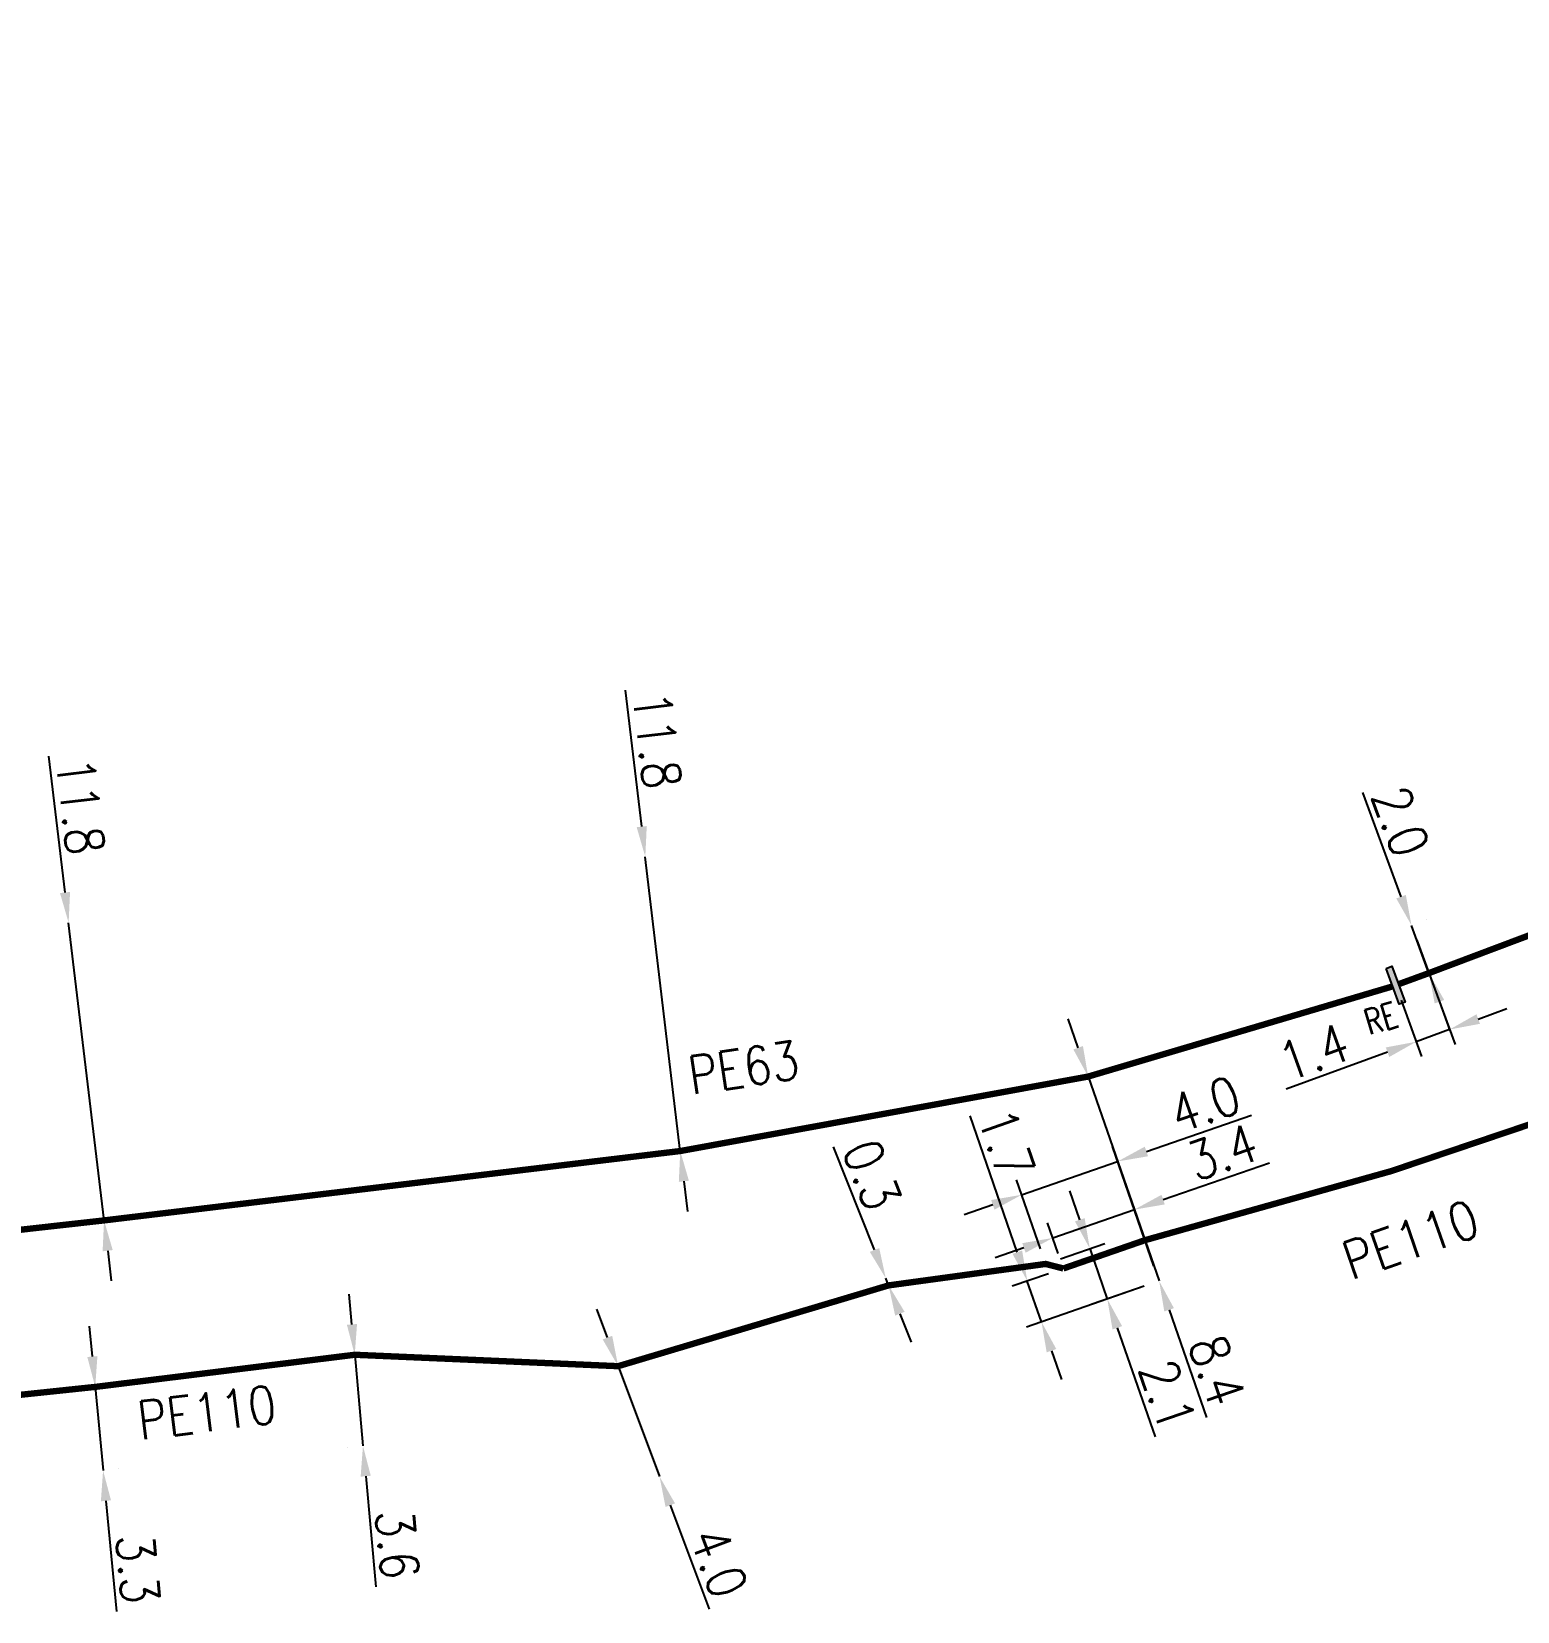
# Model space of a CAD drawing. Header units: millimetres. Extents: x 149999 to 151007, y 125999 to 127005.
# Drawn here: x 150076.3 to 150134.8, y 126600.7 to 126662.8 of the extents above; entities that cross this region are included whole.
import ezdxf
from ezdxf.enums import TextEntityAlignment as Align

# ---------------------------------------------------------------- set-up
doc = ezdxf.new("R2010")
doc.units = ezdxf.units.MM
doc.header["$PDMODE"] = 34
doc.linetypes.add('L_100_PE', pattern=[14, 10, -1.5, 1, -1.5])
doc.layers.get('0').update_dxf_attribs({"linetype": 'CONTINUOUS'})
doc.layers.get('DEFPOINTS').update_dxf_attribs({"linetype": 'CONTINUOUS'})
doc.layers.add('L_140', color=3, linetype='CONTINUOUS')
doc.layers.add('L_340', color=7, linetype='CONTINUOUS')
doc.styles.get("Standard").update_dxf_attribs({"font": 'romans.shx', "width": 0.85})
doc.dimstyles.get("Standard").update_dxf_attribs({"dimtxt": 1.5, "dimasz": 1.2, "dimexe": 0.625, "dimexo": 0.625, "dimgap": 0.25, "dimtad": 1, "dimdec": 1, "dimzin": 0, "dimdsep": 46, "dimtxsty": 'Standard', "dimcen": -0.5, "dimadec": 0, "dimazin": 0, "dimtfac": 1, "dimtdec": 1, "dimtmove": 0, "dimatfit": 3, "dimfxl": 0, "dimtolj": 1, "dimtzin": 0, "dimarcsym": 0})

# ---------------------------------------------------------------- blocks, each defined once
blk = doc.blocks.new('*D649')
at = {"layer": 'DEFPOINTS', "color": 0, "linetype": 'Continuous', "transparency": 16777216}
for p in [(150130.59, 126627.664), (150130.59, 126627.664), (150131.277, 126625.786)]:
    blk.add_point(p, dxfattribs=at)
at = {"layer": 'L_140', "color": 0, "linetype": 'Continuous', "lineweight": -2, "transparency": 16777216}
for p, q in [((150130.178, 126628.791), (150128.678, 126632.897)), ((150131.177, 126627.879), (150131.177, 126627.879)), ((150131.277, 126625.786), (150130.59, 126627.664)), ((150131.864, 126626), (150131.864, 126626)), ((150131.689, 126624.659), (150132.101, 126623.532))]:
    blk.add_line(p, q, dxfattribs=at)
at = {"layer": 'L_140', "color": 0, "linetype": 'Continuous', "transparency": 16777216}
for points in [[(150130.366, 126628.86), (150129.99, 126628.723), (150130.59, 126627.664)], [(150131.877, 126624.728), (150131.501, 126624.59), (150131.277, 126625.786)]]:
    blk.add_solid(points, dxfattribs=at)
at = {"layer": 'L_140', "color": 0, "linetype": 'Continuous', "transparency": 16777216, "insert": (150130.161, 126631.751), "char_height": 1.5, "attachment_point": 5, "rotation": 290.07813}
blk.add_mtext('\\A1;2.0', dxfattribs=at)
blk = doc.blocks.new('*D999')
at = {"layer": 'DEFPOINTS', "color": 0, "linetype": 'Continuous', "transparency": 16777216}
for p in [(150078.777, 126609.501), (150079.086, 126606.214), (150079.086, 126606.214)]:
    blk.add_point(p, dxfattribs=at)
at = {"layer": 'L_140', "color": 0, "linetype": 'Continuous', "lineweight": -2, "transparency": 16777216}
for p, q in [((150078.665, 126610.695), (150078.553, 126611.89)), ((150078.777, 126609.501), (150079.086, 126606.214)), ((150079.4, 126609.559), (150079.4, 126609.559)), ((150079.709, 126606.272), (150079.709, 126606.272)), ((150079.199, 126605.019), (150079.608, 126600.667))]:
    blk.add_line(p, q, dxfattribs=at)
at = {"layer": 'L_140', "color": 0, "linetype": 'Continuous', "transparency": 16777216}
for points in [[(150078.864, 126610.714), (150078.466, 126610.677), (150078.777, 126609.501)], [(150079.398, 126605.038), (150079, 126605), (150079.086, 126606.214)]]:
    blk.add_solid(points, dxfattribs=at)
at = {"layer": 'L_140', "color": 0, "linetype": 'Continuous', "transparency": 16777216, "insert": (150080.455, 126602.339), "char_height": 1.5, "attachment_point": 5, "rotation": 275.37105}
blk.add_mtext('\\A1;3.3', dxfattribs=at)
blk = doc.blocks.new('*D1000')
at = {"layer": 'DEFPOINTS', "color": 0, "linetype": 'Continuous', "transparency": 16777216}
for p in [(150088.992, 126610.766), (150089.316, 126607.181), (150089.316, 126607.181)]:
    blk.add_point(p, dxfattribs=at)
at = {"layer": 'L_140', "color": 0, "linetype": 'Continuous', "lineweight": -2, "transparency": 16777216}
for p, q in [((150088.883, 126611.961), (150088.775, 126613.156)), ((150088.369, 126610.71), (150088.369, 126610.71)), ((150088.992, 126610.766), (150089.316, 126607.181)), ((150088.693, 126607.125), (150088.693, 126607.125)), ((150089.424, 126605.986), (150089.818, 126601.632))]:
    blk.add_line(p, q, dxfattribs=at)
at = {"layer": 'L_140', "color": 0, "linetype": 'Continuous', "transparency": 16777216}
for points in [[(150089.083, 126611.979), (150088.684, 126611.943), (150088.992, 126610.766)], [(150089.623, 126606.004), (150089.225, 126605.968), (150089.316, 126607.181)]]:
    blk.add_solid(points, dxfattribs=at)
at = {"layer": 'L_140', "color": 0, "linetype": 'Continuous', "transparency": 16777216, "insert": (150090.671, 126603.301), "char_height": 1.5, "attachment_point": 5, "rotation": 275.16911}
blk.add_mtext('\\A1;3.6', dxfattribs=at)
blk = doc.blocks.new('*D1001')
at = {"layer": 'DEFPOINTS', "color": 0, "linetype": 'Continuous', "transparency": 16777216}
for p in [(150099.361, 126610.317), (150100.991, 126605.972), (150100.991, 126605.972)]:
    blk.add_point(p, dxfattribs=at)
at = {"layer": 'L_140', "color": 0, "linetype": 'Continuous', "lineweight": -2, "transparency": 16777216}
for p, q in [((150098.94, 126611.441), (150098.518, 126612.565)), ((150099.361, 126610.317), (150100.991, 126605.972)), ((150101.413, 126604.848), (150102.948, 126600.755))]:
    blk.add_line(p, q, dxfattribs=at)
at = {"layer": 'L_140', "color": 0, "linetype": 'Continuous', "transparency": 16777216}
for points in [[(150099.127, 126611.511), (150098.752, 126611.371), (150099.361, 126610.317)], [(150101.6, 126604.918), (150101.226, 126604.778), (150100.991, 126605.972)]]:
    blk.add_solid(points, dxfattribs=at)
at = {"layer": 'L_140', "color": 0, "linetype": 'Continuous', "transparency": 16777216, "insert": (150103.327, 126602.591), "char_height": 1.5, "attachment_point": 5, "rotation": 290.56232}
blk.add_mtext('\\A1;4.0', dxfattribs=at)
blk = doc.blocks.new('*D1002')
at = {"layer": 'DEFPOINTS', "color": 0, "linetype": 'Continuous', "transparency": 16777216}
for p in [(150109.896, 126613.775), (150109.896, 126613.775), (150110.007, 126613.496)]:
    blk.add_point(p, dxfattribs=at)
at = {"layer": 'L_140', "color": 0, "linetype": 'Continuous', "lineweight": -2, "transparency": 16777216}
for p, q in [((150109.452, 126614.89), (150107.835, 126618.951)), ((150110.007, 126613.496), (150109.896, 126613.775)), ((150110.451, 126612.381), (150110.895, 126611.267))]:
    blk.add_line(p, q, dxfattribs=at)
at = {"layer": 'L_140', "color": 0, "linetype": 'Continuous', "transparency": 16777216}
for points in [[(150109.638, 126614.964), (150109.267, 126614.816), (150109.896, 126613.775)], [(150110.637, 126612.455), (150110.265, 126612.307), (150110.007, 126613.496)]]:
    blk.add_solid(points, dxfattribs=at)
at = {"layer": 'L_140', "color": 0, "linetype": 'Continuous', "transparency": 16777216, "insert": (150109.351, 126617.848), "char_height": 1.5, "attachment_point": 5, "rotation": 291.7133}
blk.add_mtext('\\A1;0.3', dxfattribs=at)
blk = doc.blocks.new('*D1003')
at = {"layer": 'DEFPOINTS', "color": 0, "linetype": 'Continuous', "transparency": 16777216}
for p in [(150117.862, 126621.714), (150120.656, 126613.669), (150120.656, 126613.669)]:
    blk.add_point(p, dxfattribs=at)
at = {"layer": 'L_140', "color": 0, "linetype": 'Continuous', "lineweight": -2, "transparency": 16777216}
for p, q in [((150117.468, 126622.848), (150117.074, 126623.981)), ((150117.862, 126621.714), (150120.656, 126613.669)), ((150117.271, 126621.509), (150117.271, 126621.509)), ((150120.065, 126613.464), (150120.065, 126613.464)), ((150121.049, 126612.535), (150122.522, 126608.295))]:
    blk.add_line(p, q, dxfattribs=at)
at = {"layer": 'L_140', "color": 0, "linetype": 'Continuous', "transparency": 16777216}
for points in [[(150117.657, 126622.913), (150117.279, 126622.782), (150117.862, 126621.714)], [(150121.238, 126612.601), (150120.86, 126612.47), (150120.656, 126613.669)]]:
    blk.add_solid(points, dxfattribs=at)
at = {"layer": 'L_140', "color": 0, "linetype": 'Continuous', "transparency": 16777216, "insert": (150122.936, 126610.15), "char_height": 1.5, "attachment_point": 5, "rotation": 289.15092}
blk.add_mtext('\\A1;8.4', dxfattribs=at)
blk = doc.blocks.new('*D1004')
at = {"layer": 'DEFPOINTS', "color": 0, "linetype": 'Continuous', "transparency": 16777216}
for p in [(150100.43, 126630.358), (150100.43, 126630.358), (150101.806, 126618.783)]:
    blk.add_point(p, dxfattribs=at)
at = {"layer": 'L_140', "color": 0, "linetype": 'Continuous', "lineweight": -2, "transparency": 16777216}
for p, q in [((150100.289, 126631.55), (150099.65, 126636.92)), ((150101.806, 126618.783), (150100.43, 126630.358)), ((150102.426, 126618.857), (150102.426, 126618.857)), ((150101.947, 126617.592), (150102.089, 126616.4))]:
    blk.add_line(p, q, dxfattribs=at)
at = {"layer": 'L_140', "color": 0, "linetype": 'Continuous', "transparency": 16777216}
for points in [[(150100.487, 126631.573), (150100.09, 126631.526), (150100.43, 126630.358)], [(150102.146, 126617.615), (150101.749, 126617.568), (150101.806, 126618.783)]]:
    blk.add_solid(points, dxfattribs=at)
at = {"layer": 'L_140', "color": 0, "linetype": 'Continuous', "transparency": 16777216, "insert": (150100.891, 126634.951), "char_height": 1.5, "attachment_point": 5, "rotation": 276.77616}
blk.add_mtext('\\A1;11.8', dxfattribs=at)
blk = doc.blocks.new('*D1005')
at = {"layer": 'DEFPOINTS', "color": 0, "linetype": 'Continuous', "transparency": 16777216}
for p in [(150077.73, 126627.766), (150077.73, 126627.766), (150079.133, 126616.054)]:
    blk.add_point(p, dxfattribs=at)
at = {"layer": 'L_140', "color": 0, "linetype": 'Continuous', "lineweight": -2, "transparency": 16777216}
for p, q in [((150077.588, 126628.957), (150076.949, 126634.323)), ((150079.125, 126616.053), (150077.73, 126627.766)), ((150078.512, 126615.98), (150078.504, 126615.979)), ((150079.267, 126614.861), (150079.409, 126613.67))]:
    blk.add_line(p, q, dxfattribs=at)
at = {"layer": 'L_140', "color": 0, "linetype": 'Continuous', "transparency": 16777216}
for points in [[(150077.787, 126628.981), (150077.39, 126628.934), (150077.73, 126627.766)], [(150079.466, 126614.885), (150079.068, 126614.837), (150079.125, 126616.053)]]:
    blk.add_solid(points, dxfattribs=at)
at = {"layer": 'L_140', "color": 0, "linetype": 'Continuous', "transparency": 16777216, "insert": (150078.191, 126632.354), "char_height": 1.5, "attachment_point": 5, "rotation": 276.79219}
blk.add_mtext('\\A1;11.8', dxfattribs=at)
blk = doc.blocks.new('*D1012')
at = {"layer": 'DEFPOINTS', "color": 0, "linetype": 'Continuous', "transparency": 16777216}
for p in [(150116.885, 126614.161), (150120.656, 126613.669), (150116.025, 126612.061)]:
    blk.add_point(p, dxfattribs=at)
at = {"layer": 'L_140', "color": 0, "linetype": 'Continuous', "lineweight": -2, "transparency": 16777216}
for p, q in [((150115.073, 126614.802), (150113.211, 126620.163)), ((150116.295, 126613.956), (150114.876, 126613.463)), ((150116.025, 126612.061), (150115.466, 126613.668)), ((150120.065, 126613.464), (150115.434, 126611.855)), ((150116.418, 126610.927), (150116.812, 126609.793))]:
    blk.add_line(p, q, dxfattribs=at)
at = {"layer": 'L_140', "color": 0, "linetype": 'Continuous', "transparency": 16777216}
for points in [[(150115.262, 126614.868), (150114.884, 126614.736), (150115.466, 126613.668)], [(150116.607, 126610.993), (150116.229, 126610.861), (150116.025, 126612.061)]]:
    blk.add_solid(points, dxfattribs=at)
at = {"layer": 'L_140', "color": 0, "linetype": 'Continuous', "transparency": 16777216, "insert": (150114.646, 126619.079), "char_height": 1.5, "attachment_point": 5, "rotation": 289.15092}
blk.add_mtext('\\A1;1.7', dxfattribs=at)
blk = doc.blocks.new('*D1013')
at = {"layer": 'DEFPOINTS', "color": 0, "linetype": 'Continuous', "transparency": 16777216}
for p in [(150119.022, 126618.372), (150116.188, 126614.34), (150120.656, 126613.669)]:
    blk.add_point(p, dxfattribs=at)
at = {"layer": 'L_140', "color": 0, "linetype": 'Continuous', "lineweight": -2, "transparency": 16777216}
for p, q in [((150120.156, 126618.766), (150124.285, 126620.2)), ((150120.451, 126614.259), (150118.817, 126618.963)), ((150115.243, 126617.06), (150119.022, 126618.372)), ((150115.983, 126614.931), (150115.038, 126617.651)), ((150114.11, 126616.666), (150112.976, 126616.273))]:
    blk.add_line(p, q, dxfattribs=at)
at = {"layer": 'L_140', "color": 0, "linetype": 'Continuous', "transparency": 16777216}
for points in [[(150120.09, 126618.955), (150120.221, 126618.577), (150119.022, 126618.372)], [(150114.044, 126616.855), (150114.176, 126616.478), (150115.243, 126617.06)]]:
    blk.add_solid(points, dxfattribs=at)
at = {"layer": 'L_140', "color": 0, "linetype": 'Continuous', "transparency": 16777216, "insert": (150122.459, 126620.625), "char_height": 1.5, "attachment_point": 5, "rotation": 19.15092}
blk.add_mtext('\\A1;4.0', dxfattribs=at)
blk = doc.blocks.new('*D1014')
at = {"layer": 'DEFPOINTS', "color": 0, "linetype": 'Continuous', "transparency": 16777216}
for p in [(150119.68, 126616.478), (150116.885, 126614.161), (150120.656, 126613.669)]:
    blk.add_point(p, dxfattribs=at)
at = {"layer": 'L_140', "color": 0, "linetype": 'Continuous', "lineweight": -2, "transparency": 16777216}
for p, q in [((150120.814, 126616.871), (150125.001, 126618.325)), ((150120.451, 126614.259), (150119.475, 126617.068)), ((150116.68, 126614.752), (150116.263, 126615.953)), ((150116.468, 126615.362), (150119.68, 126616.478)), ((150115.335, 126614.969), (150114.201, 126614.575))]:
    blk.add_line(p, q, dxfattribs=at)
at = {"layer": 'L_140', "color": 0, "linetype": 'Continuous', "transparency": 16777216}
for points in [[(150120.748, 126617.06), (150120.879, 126616.682), (150119.68, 126616.478)], [(150115.269, 126615.158), (150115.4, 126614.78), (150116.468, 126615.362)]]:
    blk.add_solid(points, dxfattribs=at)
at = {"layer": 'L_140', "color": 0, "linetype": 'Continuous', "transparency": 16777216, "insert": (150123.146, 126618.74), "char_height": 1.5, "attachment_point": 5, "rotation": 19.15092}
blk.add_mtext('\\A1;3.4', dxfattribs=at)
blk = doc.blocks.new('*D1015')
at = {"layer": 'DEFPOINTS', "color": 0, "linetype": 'Continuous', "transparency": 16777216}
for p in [(150116.188, 126614.34), (150120.656, 126613.669), (150118.616, 126612.96)]:
    blk.add_point(p, dxfattribs=at)
at = {"layer": 'L_140', "color": 0, "linetype": 'Continuous', "lineweight": -2, "transparency": 16777216}
for p, q in [((150117.533, 126616.078), (150117.14, 126617.211)), ((150116.778, 126614.545), (150118.517, 126615.149)), ((150117.927, 126614.944), (150118.616, 126612.96)), ((150120.065, 126613.464), (150118.026, 126612.755)), ((150119.01, 126611.827), (150120.501, 126607.531))]:
    blk.add_line(p, q, dxfattribs=at)
at = {"layer": 'L_140', "color": 0, "linetype": 'Continuous', "transparency": 16777216}
for points in [[(150117.722, 126616.143), (150117.344, 126616.012), (150117.927, 126614.944)], [(150119.199, 126611.892), (150118.821, 126611.761), (150118.616, 126612.96)]]:
    blk.add_solid(points, dxfattribs=at)
at = {"layer": 'L_140', "color": 0, "linetype": 'Continuous', "transparency": 16777216, "insert": (150120.986, 126609.185), "char_height": 1.5, "attachment_point": 5, "rotation": 289.15092}
blk.add_mtext('\\A1;2.1', dxfattribs=at)
blk = doc.blocks.new('*D1018')
at = {"layer": 'DEFPOINTS', "color": 0, "linetype": 'Continuous', "transparency": 16777216}
for p in [(150130.59, 126627.664), (150129.962, 126625.305), (150132.089, 126623.565)]:
    blk.add_point(p, dxfattribs=at)
at = {"layer": 'L_340', "color": 0, "linetype": 'Continuous', "lineweight": -2, "transparency": 16777216}
for p, q in [((150130.805, 126627.077), (150132.303, 126622.978)), ((150130.177, 126624.718), (150130.988, 126622.497)), ((150133.216, 126623.977), (150134.343, 126624.389)), ((150132.089, 126623.565), (150130.774, 126623.084)), ((150129.647, 126622.672), (150125.655, 126621.213))]:
    blk.add_line(p, q, dxfattribs=at)
at = {"layer": 'L_340', "color": 0, "linetype": 'Continuous', "transparency": 16777216}
for points in [[(150133.147, 126624.164), (150133.285, 126623.789), (150132.089, 126623.565)], [(150129.578, 126622.86), (150129.715, 126622.484), (150130.774, 126623.084)]]:
    blk.add_solid(points, dxfattribs=at)
at = {"layer": 'L_340', "color": 0, "linetype": 'Continuous', "transparency": 16777216, "insert": (150126.744, 126622.676), "char_height": 1.5, "attachment_point": 5, "rotation": 20.07813}
blk.add_mtext('\\A1;1.4', dxfattribs=at)
blk = doc.blocks.new('L_340_20')
at = {"linetype": 'Continuous'}
blk.add_hatch(color=0, dxfattribs=at).paths.add_polyline_path([(0.125, 0.75), (-0.125, 0.75), (-0.125, -0.75), (0.125, -0.75)])
at = {"color": 0, "linetype": 'Continuous'}
blk.add_lwpolyline([(-0.125, 0.75), (0.125, 0.75), (0.125, -0.75), (-0.125, -0.75)], close=True, dxfattribs=at)
at = {"color": 0, "linetype": 'Continuous', "width": 0.75}
for tag, height, flags, p in [('RE', 1, 8, (0, 1.867)), ('DEF_LEG', 1.2, 3, (0, -5)), ('DEF_COUP', 1.2, 3, (0, -7.5)), ('DEF_TYPE', 1.2, 3, (0, -10))]:
    blk.add_attdef(tag, text='', height=height, dxfattribs=dict(at, flags=flags)).set_placement(p, align=Align.MIDDLE)

msp = doc.modelspace()

# ---------------------------------------------------------------- linework, layer by layer
at = {"layer": 'L_140', "linetype": 'L_100_PE'}
for points in [[(150199.294, 126662.71, 0.25, 0.25, 0), (150199.294, 126662.71, 0.25, 0.25, 0), (150197.6, 126661.51, 0.25, 0.25, 0), (150196.994, 126661.327, 0.25, 0.25, 0), (150195.479, 126660.254, 0.25, 0.25, 0), (150183.492, 126651.936, 0.25, 0.25, 0), (150164.904, 126641.002, 0.25, 0.25, 0), (150164.904, 126641.002, 0.25, 0.25, -0.027507), (150145.342, 126631.085, 0.25, 0.25, 0), (150145.342, 126631.085, 0.25, 0.25, 0), (150131.277, 126625.786, 0.25, 0.25, 0), (150130.079, 126625.348, 0.25, 0.25, 0)], [(150129.845, 126625.262, 0.25, 0.25, 0), (150117.862, 126621.714, 0.25, 0.25, 0), (150101.806, 126618.783, 0.25, 0.25, 0), (150079.133, 126616.054, 0.25, 0.25, 0), (150066.02, 126614.588, 0.25, 0.25, 0), (150057.004, 126613.229, 0.25, 0.25, 0), (150049.506, 126612.789, 0.25, 0.25, 0), (150040.276, 126611.652, 0.25, 0.25, 0), (150030.988, 126610.609, 0.25, 0.25, 0), (150024.11, 126609.871, 0.25, 0.25, 0), (150024.11, 126609.871, 0.25, 0.25, 0), (150019.777, 126609.458, 0.25, 0.25, 0), (150010.384, 126608.585, 0.25, 0.25, 0), (150004.883, 126608.057, 0.25, 0.25, 0), (150003.273, 126607.847, 0.25, 0.25, 0), (150000, 126607.518, 0, 0, 0)], [(150072.42, 126608.831, 0.25, 0.25, 0), (150078.777, 126609.501, 0.25, 0.25, 0), (150088.992, 126610.766, 0.25, 0.25, 0), (150099.361, 126610.317, 0.25, 0.25, 0), (150110.007, 126613.496, 0.25, 0.25, 0), (150116.188, 126614.34, 0.25, 0.25, 0), (150116.885, 126614.161, 0.25, 0.25, -0.003767), (150116.885, 126614.161, 0.25, 0.25, 0), (150120.098, 126615.275, 0.25, 0.25, 0), (150120.098, 126615.275, 0.25, 0.25, 0.038911), (150148.699, 126624.921, 0.25, 0.25, 0)]]:
    msp.add_lwpolyline(points, format="xyseb", dxfattribs=at)

# ---------------------------------------------------------------- block references
at = {"layer": 'L_340'}
ref = msp.add_blockref('L_340_20', (150129.962, 126625.305), dxfattribs=dict(at, rotation=20.0781291719228))
ref.add_attrib('RE', 'RE', dxfattribs={"layer": '0', "color": 0, "linetype": 'Continuous', "height": 1, "rotation": 16.4941, "width": 0.75}).set_placement((150129.387, 126624.006), align=Align.MIDDLE)

# ---------------------------------------------------------------- texts
at = {"layer": 'L_140', "linetype": 'Continuous', "width": 0.85}
for s, rotation, p in [('PE63', 8.63704, (150102.254, 126620.998)), ('PE110', 19.17938, (150128.221, 126613.695)), ('PE110', 7.06355, (150080.552, 126607.423))]:
    msp.add_text(s, height=1.5, rotation=rotation, dxfattribs=at).set_placement(p)

# ---------------------------------------------------------------- dimensions: what is measured, and where the dimension line sits
at = {"layer": 'L_140', "linetype": 'Continuous'}
for base, p1, p2, angle, text, override, picture, middle in [((150100.43, 126630.358), (150101.806, 126618.783), (150100.43, 126630.358), 276.77616, '11.8', {"dimatfit": 0}, '*D1004', (150099.898, 126634.833)), ((150120.656, 126613.669), (150117.862, 126621.714), (150120.656, 126613.669), 109.15092, '8.4', {"dimatfit": 0}, '*D1003', (150121.991, 126609.822)), ((150100.991, 126605.972), (150099.361, 126610.317), (150100.991, 126605.972), 110.56232, '4.0', {"dimscale": 1, "dimlfac": 1, "dimlunit": 2, "dimatfit": 0}, '*D1001', (150102.391, 126602.24))]:
    dim = msp.add_linear_dim(base=base, p1=p1, p2=p2, angle=angle, text=text, dimstyle='Standard', override=override, dxfattribs=at)
    dim.commit()
    dim.dimension.update_dxf_attribs({"geometry": picture, "text_midpoint": middle, "dimtype": 160})
for base, p1, p2, angle, override, picture, middle in [((150077.73, 126627.766), (150079.133, 126616.054), (150077.73, 126627.766), 276.79219, {"dimatfit": 0}, '*D1005', (150077.198, 126632.236)), ((150119.022, 126618.372), (150116.188, 126614.34), (150120.656, 126613.669), 199.15092, {"dimatfit": 0}, '*D1013', (150122.787, 126619.68)), ((150116.025, 126612.061), (150116.885, 126614.161), (150120.656, 126613.669), 109.15092, {"dimatfit": 0}, '*D1012', (150113.701, 126618.751)), ((150119.68, 126616.478), (150116.885, 126614.161), (150120.656, 126613.669), 199.15092, {"dimatfit": 0}, '*D1014', (150123.474, 126617.795)), ((150109.896, 126613.775), (150110.007, 126613.496), (150109.896, 126613.775), 291.7133, {"dimscale": 1, "dimlfac": 1, "dimlunit": 2, "dimatfit": 0}, '*D1002', (150108.422, 126617.478)), ((150118.616, 126612.96), (150116.188, 126614.34), (150120.656, 126613.669), 109.15092, {"dimatfit": 0}, '*D1015', (150120.041, 126608.857)), ((150089.316, 126607.181), (150088.992, 126610.766), (150089.316, 126607.181), 95.16911, {"dimscale": 1, "dimlfac": 1, "dimlunit": 2, "dimatfit": 0}, '*D1000', (150089.675, 126603.211)), ((150079.086, 126606.214), (150078.777, 126609.501), (150079.086, 126606.214), 95.37105, {"dimatfit": 0}, '*D999', (150079.46, 126602.246))]:
    dim = msp.add_linear_dim(base=base, p1=p1, p2=p2, angle=angle, dimstyle='Standard', override=override, dxfattribs=at)
    dim.commit()
    dim.dimension.update_dxf_attribs({"geometry": picture, "text_midpoint": middle, "dimtype": 160})
dim = msp.add_linear_dim(base=(150130.59, 126627.664), p1=(150131.277, 126625.786), p2=(150130.59, 126627.664), angle=290.07813, dimstyle='Standard', dxfattribs=at)
dim.commit()
dim.dimension.update_dxf_attribs({"geometry": '*D649', "text_midpoint": (150129.222, 126631.408), "dimtype": 160})
at = {"layer": 'L_340', "linetype": 'Continuous'}
dim = msp.add_linear_dim(base=(150132.089, 126623.565), p1=(150129.962, 126625.305), p2=(150130.59, 126627.664), angle=200.07813, dimstyle='Standard', dxfattribs=at)
dim.commit()
dim.dimension.update_dxf_attribs({"geometry": '*D1018', "text_midpoint": (150127.087, 126621.737), "dimtype": 160})

doc.saveas('drawing.dxf')
